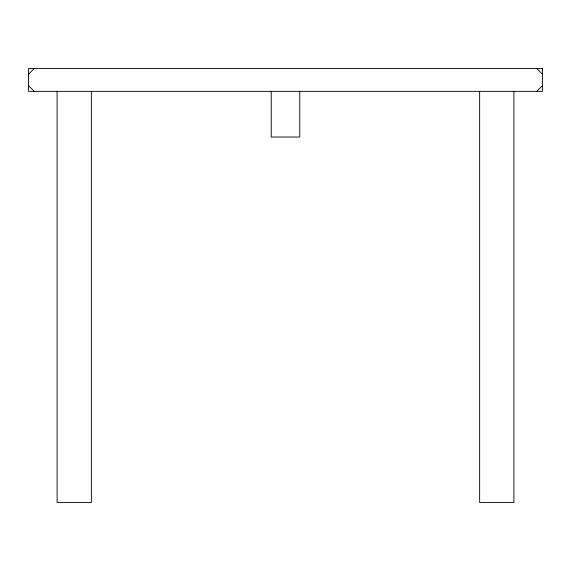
<?xml version="1.0" encoding="UTF-8"?>
<svg xmlns="http://www.w3.org/2000/svg" width="571" height="571" viewBox="0 0 571 571"><rect width="100%" height="100%" fill="white"/><g stroke="black" fill="none" stroke-linecap="round" stroke-linejoin="round"><path stroke-width="0.86" d="M28.55 74.23L34.26 68.52M536.74 91.36L542.45 85.65M536.74 68.52L542.45 74.23M28.55 85.65L34.26 91.36M513.9 91.36L513.9 502.48L479.64 502.48L479.64 91.36M299.775 91.36L299.775 137.04L271.225 137.04L271.225 91.36M91.36 91.36L91.36 502.48L57.1 502.48L57.1 91.36M542.45 68.52L28.55 68.52L28.55 91.36L542.45 91.36L542.45 68.52"/></g></svg>
